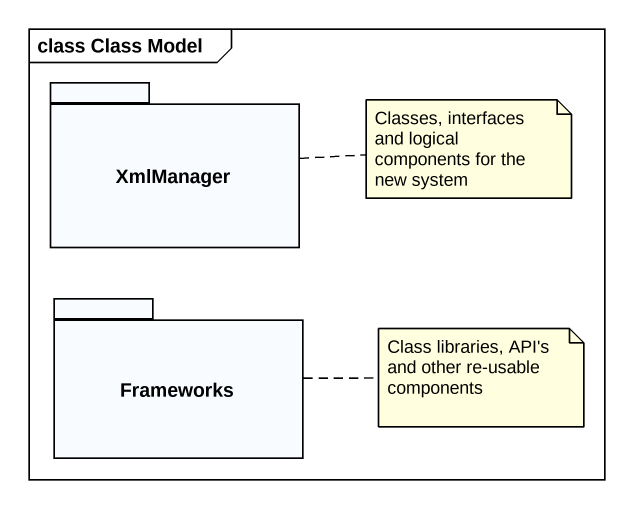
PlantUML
@startuml
mainframe class Class Model
package XmlManager {
}
package Frameworks {
}
note right of XmlManager : Classes, interfaces and logical components for the new system
note right of Frameworks : Class libraries, API's and other re-usable components
@enduml
